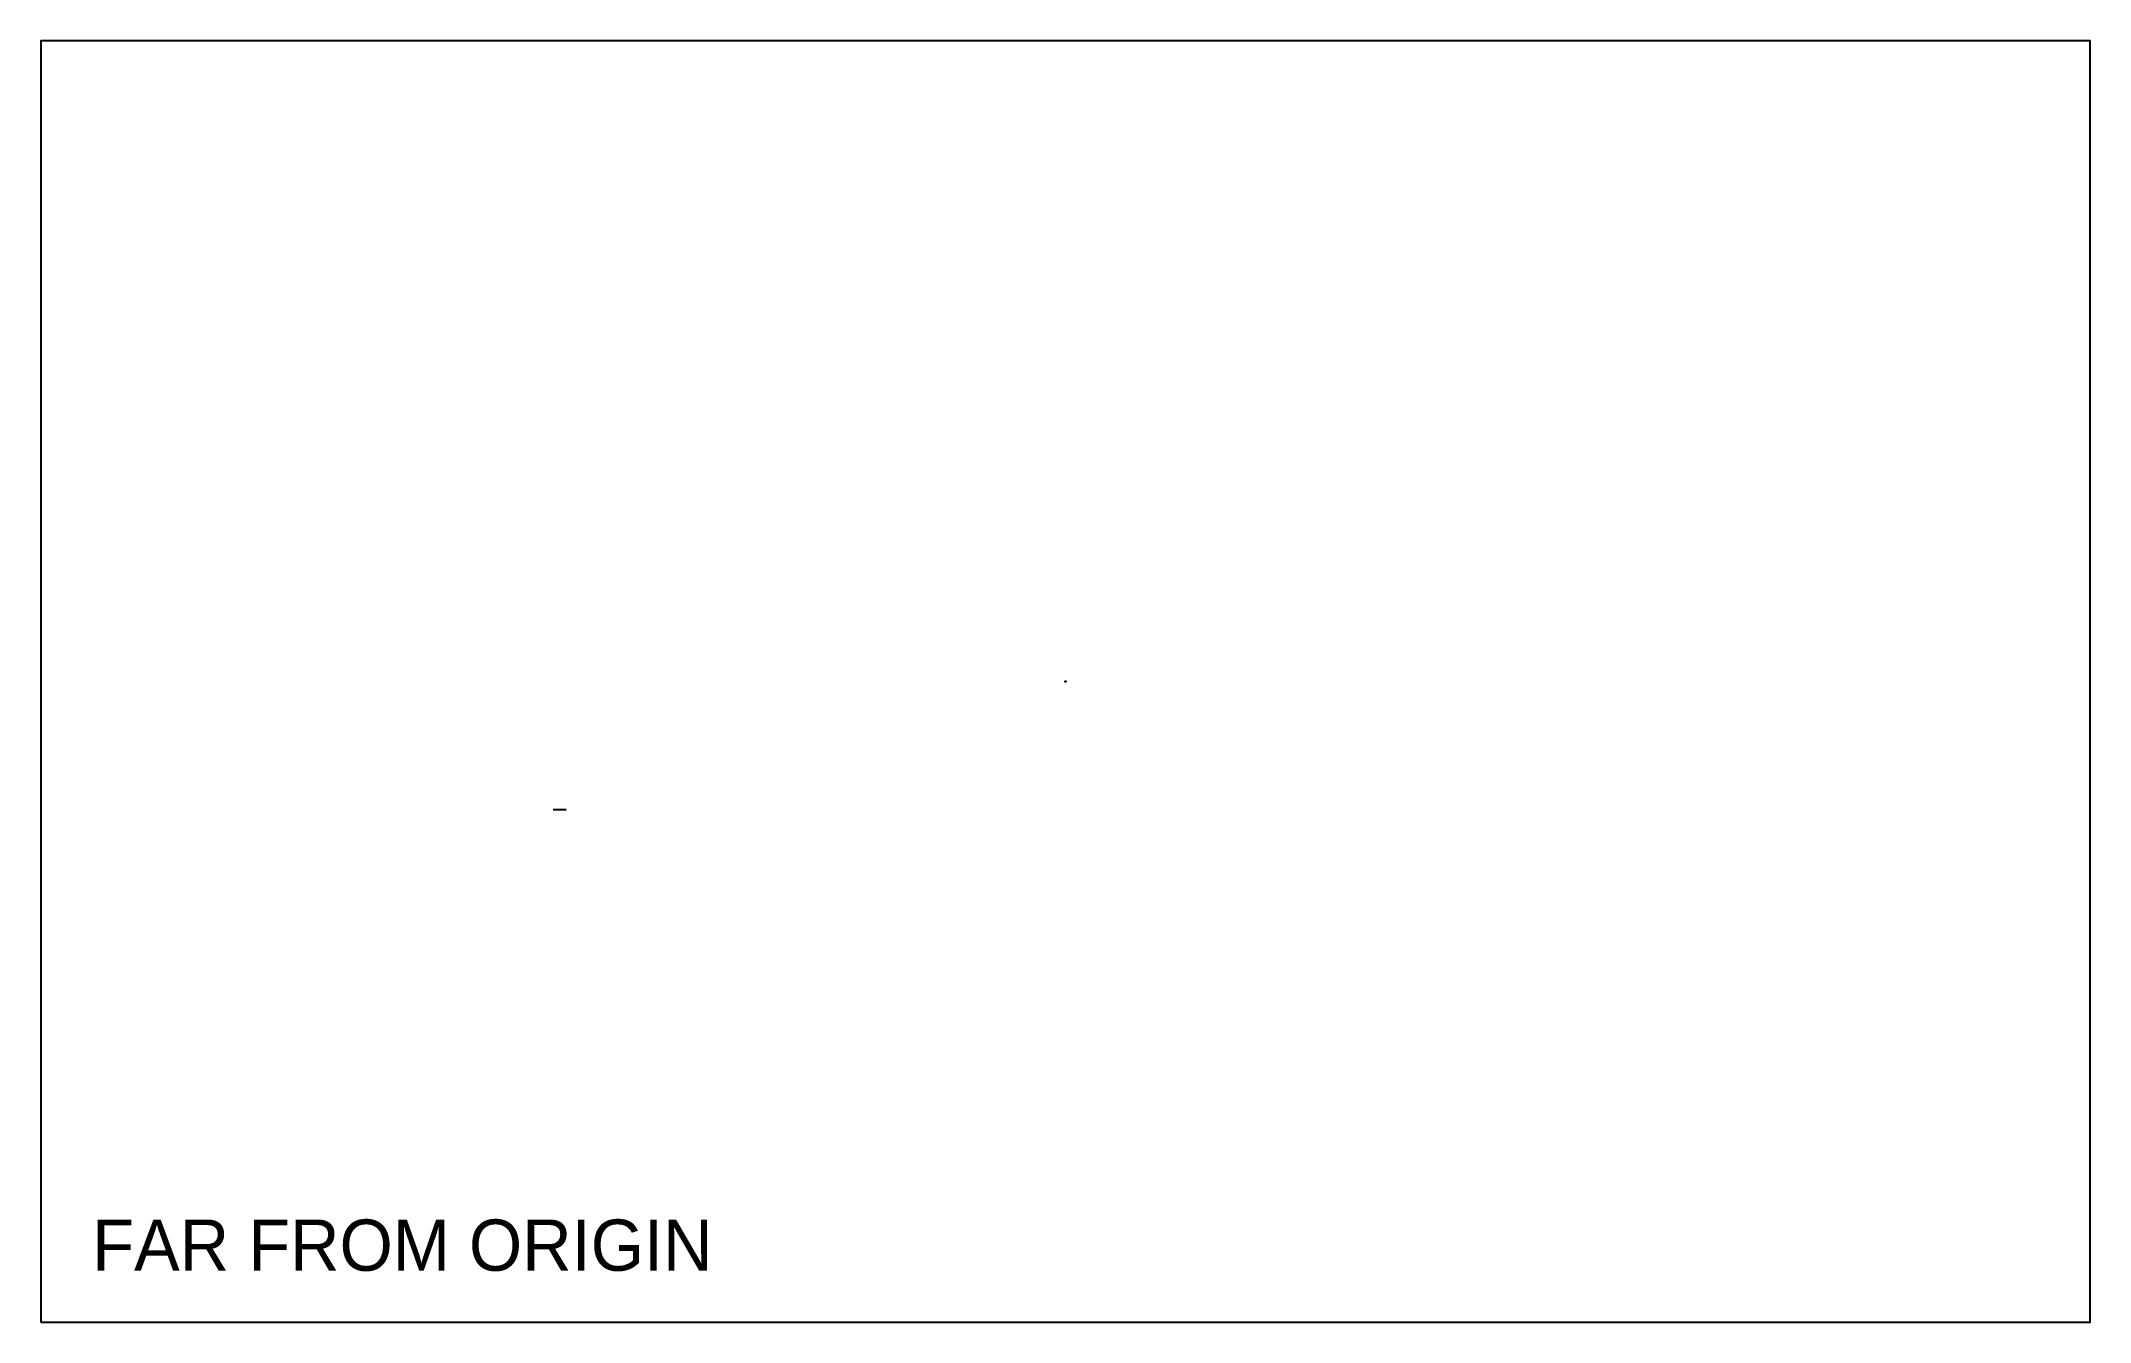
# Model space of a CAD drawing. Header units: metres. Extents: x 6543210.1 to 6543250.1, y 1987654.2 to 1987679.2.
import ezdxf

# ---------------------------------------------------------------- set-up
doc = ezdxf.new("R2010")
doc.units = ezdxf.units.M
doc.header["$MEASUREMENT"] = 0
doc.layers.add('DETAIL', color=1, linetype='Continuous')
doc.layers.add('SURVEY', color=2, linetype='Continuous')

msp = doc.modelspace()

# ---------------------------------------------------------------- linework, layer by layer
at = {"layer": 'DETAIL'}
for p, q in [((6543220.125, 1987664.252), (6543220.375, 1987664.252)), ((6543220.125, 1987664.25), (6543220.375, 1987664.25))]:
    msp.add_line(p, q, dxfattribs=at)
msp.add_circle((6543230.125, 1987666.75), 0.005, dxfattribs=at)
at = {"layer": 'SURVEY'}
msp.add_lwpolyline([(6543210.125, 1987654.25), (6543250.125, 1987654.25), (6543250.125, 1987679.25), (6543210.125, 1987679.25)], close=True, dxfattribs=at)

# ---------------------------------------------------------------- texts
msp.add_text('FAR FROM ORIGIN', height=1, dxfattribs=at).set_placement((6543211.125, 1987655.25))

doc.saveas('drawing.dxf')
